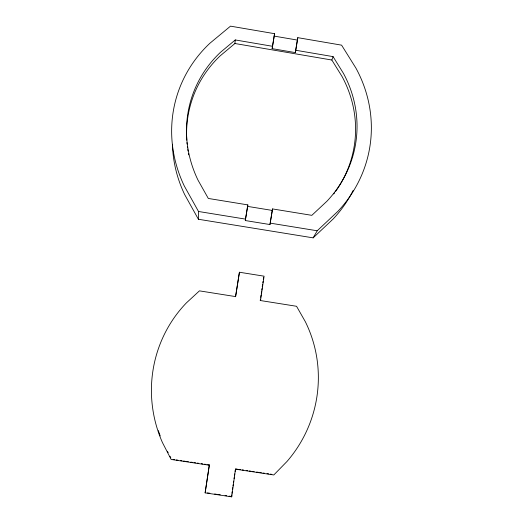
<?xml version="1.0" encoding="UTF-8"?>
<svg xmlns="http://www.w3.org/2000/svg" width="523" height="523" viewBox="0 0 523 523"><rect width="100%" height="100%" fill="white"/><g stroke="black" fill="none" stroke-linecap="round" stroke-linejoin="round"><path stroke-width="0.78" d="M198.4 219.261L198.505 211.488L184.312 186.025A138.843 128.586 19.4 0 1 209.867 43.278L230.506 26.15L274.575 33.688L272.143 48.652L295.338 52.601L297.796 37.663L341.597 45.155L355.934 68.127A139.478 129.351 9.8 0 1 338.048 211.161L317.226 230.774L313.14 237.86L198.4 219.261L184.684 194.602A134.313 124.853 19.4 0 1 172.453 144.256M186.783 140.171A123.068 114.066 19.4 0 1 220.111 55.915L234.912 43.514L235.265 39.944L272.601 46.305M231.702 494.869L231.702 496.85L205.127 492.869L209.331 465.084L205.127 492.869M231.937 493.254L232.173 491.64M232.532 489.214L232.768 487.599M233.003 485.985L233.245 484.37M233.48 482.755L233.716 481.147M234.075 478.722L234.311 477.107M234.546 475.492L234.788 473.877M235.141 471.458L235.383 469.844M260.219 300.64L260.461 299.025M260.696 297.41L261.055 294.985M261.291 293.37L261.526 291.756M261.768 290.141L262.003 288.526M262.239 286.911L262.598 284.486M262.834 282.871L263.076 281.256M263.311 279.642L263.664 277.216M231.702 496.85L235.5 469.033M235.265 39.944L220.333 52.437A124.199 114.995 19.4 0 0 198.021 180.16L208.311 198.452L247.837 204.898L245.294 220.543L269.96 224.544L272.529 208.925L311.826 215.339L326.888 201.277A124.762 115.681 9.8 0 0 343.428 73.338L333.066 56.615L295.933 50.286M295.338 52.601L297.796 37.663M269.96 224.544L272.529 208.925M235.507 296.744L239.429 272.235L264.095 276.183L260.513 300.555L296.554 306.282L305.34 321.71A126.71 124.912 -59.3 0 1 286.99 461.476L273.804 474.962L235.768 469.216M239.429 272.235L235.638 296.606L199.446 290.86L186.397 302.895A126.488 123.735 73.5 0 0 162.45 442.576L171.158 459.462L209.422 465.241M272.143 48.652L274.575 33.688M245.294 220.543L247.837 204.898M335.596 191.425A123.624 114.74 9.7 0 0 342.114 76.613L331.85 60.027L333.066 56.615M313.14 237.86L333.295 218.843A134.914 125.572 9.6 0 0 353.11 190.516M207.461 492.888L209.86 493.248M214.659 493.967L216.261 494.202M217.862 494.444L220.261 494.804M225.06 495.523L226.662 495.765M229.061 496.124L230.663 496.36M173.126 459.436L174.734 459.684M176.336 459.926L177.944 460.168M180.35 460.528L181.952 460.77M183.56 461.018L185.168 461.26M186.77 461.502L188.378 461.744M190.784 462.103L192.386 462.352M193.994 462.594L195.595 462.835M197.204 463.077L198.805 463.319M201.218 463.685L202.819 463.927M204.428 464.169L206.029 464.411M207.638 464.653L209.239 464.895M235.723 468.896L237.331 469.138M238.933 469.379L240.541 469.621M242.149 469.863L243.751 470.105M246.156 470.471L247.765 470.713M249.366 470.955L250.975 471.197M252.576 471.439L254.185 471.687M256.59 472.047L258.199 472.289M259.8 472.531L261.408 472.772M263.01 473.021L264.618 473.263M267.024 473.622L268.632 473.864M270.234 474.106L271.842 474.354M247.503 206.382L272.045 210.383M198.505 211.488L245.614 219.137M270.43 223.171L317.226 230.774M234.912 43.514L331.85 60.027M274.104 36.094L297.195 40.042M167.419 451.244L168.164 452.689M170.027 456.304L170.773 457.749M334.687 192.686A123.624 114.74 9.7 0 1 333.759 193.935M188.679 154.893A123.068 114.066 19.4 0 1 188.391 153.357M187.992 151.049A123.068 114.066 19.4 0 1 187.75 149.506M187.535 147.97A123.068 114.066 19.4 0 1 187.345 146.42M187.09 144.113A123.068 114.066 19.4 0 1 186.953 142.57M160.215 435.901A124.67 121.977 74.1 0 1 158.364 430.619"/></g></svg>
